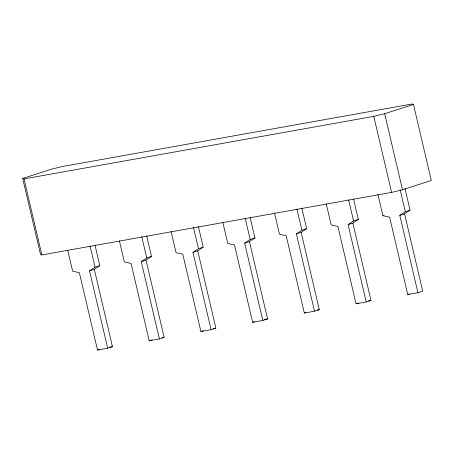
<?xml version="1.0" encoding="UTF-8"?>
<svg xmlns="http://www.w3.org/2000/svg" width="454" height="454" viewBox="0 0 454 454"><rect width="100%" height="100%" fill="white"/><g stroke="black" fill="none" stroke-linecap="round" stroke-linejoin="round"><path stroke-width="0.68" d="M67.686 250.046L72.646 271.203L79.359 272.689L97.497 350.023L107.677 348.201L89.54 270.868L95.039 267.196L99.818 265.658L95.017 245.183M89.54 270.868L94.313 269.324L99.818 265.658M119.396 240.802L124.356 261.952L131.07 263.439L149.207 340.772L159.388 338.956L141.251 261.618L146.75 257.951L151.523 256.408L146.721 235.938M141.251 261.618L146.023 260.08L151.523 256.408M171.107 231.557L176.067 252.708L182.78 254.195L200.918 331.528L211.099 329.706L192.956 252.373L198.46 248.701L203.233 247.163L198.432 226.694M192.956 252.373L197.728 250.829L203.233 247.163M222.818 222.307L227.777 243.463L234.491 244.944L252.628 322.278L262.804 320.462L244.666 243.128L250.171 239.457L254.944 237.913L250.143 217.443M244.666 243.128L249.439 241.585L254.944 237.913M274.522 213.062L279.488 234.213L286.196 235.7L304.339 313.033L314.514 311.211L296.377 233.878L301.882 230.206L306.654 228.668L301.853 208.199M296.377 233.878L301.15 232.34L306.654 228.668M326.233 203.812L331.193 224.968L337.907 226.45L356.044 303.788L366.225 301.967L348.087 224.634L353.587 220.962L358.359 219.418L353.558 198.948M348.087 224.634L352.86 223.09L358.359 219.418M377.944 194.567L382.904 215.718L389.617 217.205L407.754 294.538L417.935 292.716L399.792 215.383L405.297 211.717L410.07 210.174L404.951 188.336M399.792 215.383L404.571 213.845L410.07 210.174M22.7 178.456L51.501 169.155L62.38 166.522L412.13 103.977L413.463 104.426L431.3 180.471L402.499 189.772L391.62 192.405L41.87 254.949L40.537 254.501L22.7 178.456L24.034 178.904L373.784 116.36L384.663 113.727L413.463 104.426M382.904 215.718L384.095 215.332M97.497 350.023L99.29 349.444M107.677 348.201L112.45 346.657L94.313 269.324M149.207 340.772L152.192 339.813M159.388 338.956L164.161 337.413L146.023 260.08M200.918 331.528L203.307 330.756M211.099 329.706L215.871 328.168L197.728 250.829M252.628 322.278L254.416 321.704M262.804 320.462L267.576 318.918L249.439 241.585M304.339 313.033L305.531 312.647M314.514 311.211L319.287 309.673L301.15 232.34M356.044 303.788L358.433 303.017M366.225 301.967L370.997 300.423L352.86 223.09M407.754 294.538L409.542 293.959M417.935 292.716L422.708 291.179L404.571 213.845M109.737 347.145L112.45 346.657M162.123 337.776L164.161 337.413M213.153 328.651L215.871 328.168M264.188 319.525L267.576 318.918M317.255 310.037L319.287 309.673M368.285 300.911L370.997 300.423M384.663 113.727L402.499 189.772M400.178 189.88L405.297 211.717M373.784 116.36L391.62 192.405M348.627 199.811L353.587 220.962M296.916 209.056L301.882 230.206M245.211 218.3L250.171 239.457M193.5 227.55L198.46 248.701M141.79 236.795L146.75 257.951M90.079 246.045L95.039 267.196M24.034 178.904L41.87 254.949"/></g></svg>
